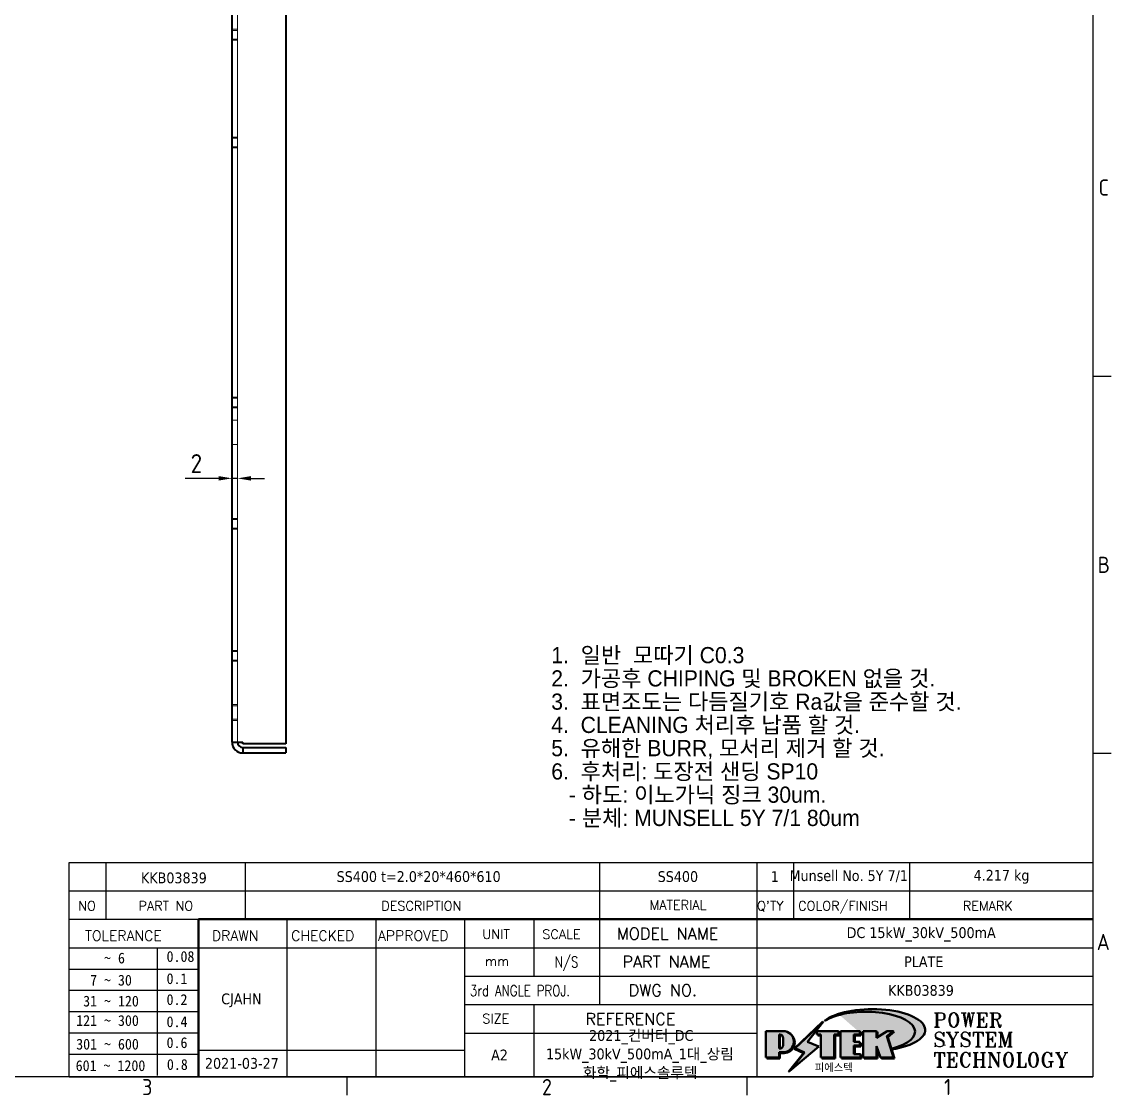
# Model space of a CAD drawing. Header units: millimetres. Extents: x 0 to 1188, y 0 to 840.
# Drawn here: x 770.4 to 1174.8, y 13.1 to 411.4 of the extents above; entities that cross this region are included whole.
import ezdxf
from ezdxf.enums import TextEntityAlignment as Align

# ---------------------------------------------------------------- set-up
doc = ezdxf.new("R2010")
doc.units = ezdxf.units.MM
doc.header["$LTSCALE"] = 2
doc.linetypes.add('DASHED', pattern=[0.2067, 0.1654, -0.0413])
doc.layers.get('0').update_dxf_attribs({"color": 3, "lineweight": 25, "true_color": 0x00ff00})
for name, color, linetype, lineweight, true_color in [('가려진 것(ISO)', 2, 'DASHED', 18, 0xffff00), ('가시적인 것(ISO)', 3, 'Continuous', 40, 0x00ff00), ('기호(ISO)', 5, 'Continuous', 25, 0x0000ff), ('제목(ISO)', 5, 'Continuous', 50, 0x0000ff), ('치수(ISO)', 2, 'Continuous', 25, 0xffff00)]:
    doc.layers.add(name, color=color, linetype=linetype, lineweight=lineweight, true_color=true_color)
doc.layers.add('경계(ISO)', color=7, linetype='Continuous', lineweight=25)
doc.layers.add('해치(ISO)', color=7, linetype='Continuous', lineweight=18)
doc.styles.add('HAN_291', font='')
doc.styles.add('HAN_370', font='', dxfattribs={"width": 2})
doc.styles.add('ISO Proportional', font='arial.ttf')
doc.styles.add('RC_284', font='ROMANC.shx')
doc.styles.add('RC_287', font='ROMANC.shx')
doc.styles.add('RC_292', font='ROMANC.shx')
doc.styles.add('ROMANT_294', font='romant.shx')
doc.styles.add('문자 텍스트_PSTEK_POSCO', font='isocp.shx')
doc.styles.add('치수 텍스트_PSTEK_POSCO', font='isocp.shx')
doc.styles.add('텍스트 스타일198', font='tahoma.ttf')
doc.styles.add('텍스트 스타일333', font='ROMANC.shx', dxfattribs={"width": 0.800000011920929})
doc.styles.get('HAN_291').set_extended_font_data('GulimChe')
doc.styles.get('HAN_370').set_extended_font_data('GulimChe')
doc.dimstyles.new('치수_PSTEK_POSCO', dxfattribs={"dimscale": 2, "dimtxt": 3.5, "dimasz": 2.5, "dimexe": 2, "dimexo": 2.5, "dimgap": 1, "dimtad": 1, "dimrnd": 1e-08, "dimdsep": 46, "dimtxsty": '치수 텍스트_PSTEK_POSCO', "dimcen": 0.09, "dimdle": 10, "dimclrd": 7, "dimclre": 7, "dimclrt": 2, "dimadec": 1, "dimazin": 2, "dimtfac": 1, "dimtmove": 0, "dimatfit": 3, "dimfxl": 1, "dimtolj": 1, "dimlwd": -1, "dimlwe": -1, "dimarcsym": 0})

# ---------------------------------------------------------------- blocks, each defined once
blk = doc.blocks.new('경계 Default Border')
at = {"layer": '경계(ISO)'}
for p, q in [((584.0000152587891, 140), (587.400016784668, 140)), ((584.0000152587891, 70), (587.400016784668, 70)), ((445.4999923706055, 10), (445.4999923706055, 6.599999666213989)), ((519.7499847412109, 10), (519.7499847412109, 6.599999666213989))]:
    blk.add_line(p, q, dxfattribs=at)
at = {"layer": '경계(ISO)', "flags": 128}
blk.add_lwpolyline([(10, 10), (10, 410), (584.0000152587891, 410), (584.0000152587891, 10), (10, 10)], dxfattribs=at)
at = {"layer": '경계(ISO)', "color": 2, "true_color": 0xffff00, "char_height": 3.00000011920929, "attachment_point": 7, "style": '문자 텍스트_PSTEK_POSCO'}
for s, insert in [('C', (585.0445395201642, 173.4713944559917)), ('B', (584.8782702028949, 103.4713944559917)), ('A', (584.7144008173592, 33.49284856929444)), ('3', (407.5435395229536, 6.57139439638704)), ('2', (481.752739416884, 6.57139439638704)), ('1', (556.3610661041481, 6.59999988079071))]:
    blk.add_mtext(s, dxfattribs=dict(at, insert=insert))
blk = doc.blocks.new('제목 블록 PSTEK')
at = {"true_color": 0xff0000}
h = blk.add_hatch(color=1, dxfattribs=at)
edge = h.paths.add_edge_path(flags=0)
edge.add_line((314.2242174273352, 19.60711530335299), (314.2242174273352, 17.00126995915134))
edge.add_line((314.2242174273352, 17.00126995915134), (314.3485873187598, 17.00126995915134))
edge.add_arc((314.3485873187598, 17.6527312952023), 0.6514613360509371, 270, 360)
edge.add_line((315.0000486548106, 17.6527312952023), (315.0000486548106, 18.95565396730211))
edge.add_arc((314.3485873187598, 18.95565396730212), 0.6514613360508712, 0, 90)
edge.add_line((314.3485873187598, 19.60711530335299), (314.2242174273352, 19.60711530335299))
edge = h.paths.add_edge_path()
edge.add_arc((314.9847713324306, 18.28938669179658), 1.969189947606664, 269.9999999999959, 450)
edge.add_line((314.9847713324306, 20.25857663940318), (311.7664314776902, 20.25857663940324))
edge.add_line((311.7664314776902, 20.25857663940324), (311.7664314776902, 15.3430047401139))
edge.add_line((311.7664314776902, 15.3430047401139), (314.2242174273352, 15.3430047401139))
edge.add_line((314.2242174273352, 15.3430047401139), (314.2242174273352, 16.32019674418991))
edge.add_line((314.2242174273352, 16.32019674418991), (314.9847713324307, 16.32019674418991))
at = {"true_color": 0x848484}
for points in [[(317.2195697678507, 17.0593801673321), (322.0326348870767, 21.62682475217465), (322.2781991042243, 21.94392121864296), (317.0471853425802, 16.97985676345368), (318.7512090904202, 16.1899260703855), (316.0018030350395, 12.71868385740789), (316.3356552234328, 13.00206718743325), (318.9235935156908, 16.2694494742633)], [(321.9846681452406, 19.60711530335299), (321.4042753185749, 19.60711530335299), (321.4042753185749, 19.45905590879572), (321.9846681452406, 19.45905590879572)], [(324.6615819988275, 19.45905590879572), (325.4196460989604, 19.45905590879572), (325.4196460989604, 20.11051724484596), (325.2419748254881, 20.11051724484596), (325.2419748254881, 19.60711530335299), (324.4839107253602, 19.60711530335299), (324.4839107253602, 15.3430047401139), (322.1623394187076, 15.3430047401139), (322.1623394187076, 15.19494534555726), (324.6615819988275, 15.19494534555726)], [(328.2914414389548, 19.45905590879572), (329.4054050004294, 19.45905590879572), (329.4054050004294, 20.11051724484596), (329.2277337269622, 20.11051724484596), (329.2277337269622, 19.60711530335299), (328.1137701654877, 19.60711530335299), (328.1137701654877, 18.25543873810179), (328.2914414389548, 18.25543873810179)], [(332.5088862584528, 20.1105172448466), (332.3312149849806, 20.1105172448466), (332.3312149849806, 18.99741471888368), (332.5088862584528, 19.11081371413894)], [(335.6156307331414, 20.11051724484596), (335.2535118015555, 20.11051724484596), (334.2514536401189, 19.30614745124769), (335.4855464857051, 15.3430047401139), (333.1954852176545, 15.3430047401139), (333.2478643833523, 15.19494534555726), (335.6632177591723, 15.19494534555726), (334.4291249135862, 19.15808805669106)], [(328.2914414389548, 17.41554667867274), (329.4054050004294, 17.41554667867274), (329.4054050004294, 18.10737934354514), (329.2277337269622, 18.10737934354514), (329.2277337269622, 17.56360607323003), (328.1137701654877, 17.56360607323003), (328.1137701654877, 15.9944660761648), (328.2914414389548, 15.9944660761648)], [(332.5088862584528, 16.92964231796647), (332.3312149849806, 17.43186301645164), (332.3312149849806, 15.3430047401139), (330.0369607660135, 15.3430047401139), (330.0369607660135, 15.19494534555726), (332.5088862584528, 15.19494534555726)], [(329.5356972676428, 15.8464066816075), (329.3580259941756, 15.8464066816075), (329.3580259941756, 15.3430047401139), (325.8342124037171, 15.3430047401139), (325.8342124037171, 15.19494534555726), (329.5356972676428, 15.19494534555726)]]:
    blk.add_hatch(color=252, dxfattribs=at).paths.add_polyline_path(points)
at = {"true_color": 0x0000ff}
blk.add_hatch(color=5, dxfattribs=at).paths.add_polyline_path([(321.6183518841322, 17.4193704504104), (319.5281351041078, 18.24969419629727), (322.4505835294948, 22.02344462252142), (317.2195697678507, 17.0593801673321), (318.9235935156908, 16.2694494742633), (316.1741874603099, 12.79820726128571)])
at = {"true_color": 0xff0000}
for points in [[(324.4839107253602, 19.60711530335299), (325.2419748254881, 19.60711530335299), (325.2419748254881, 20.25857663940324), (321.2266040451076, 20.25857663940324), (321.2266040451076, 19.60711530335299), (321.9846681452406, 19.60711530335299), (321.9846681452406, 15.3430047401139), (324.4839107253602, 15.3430047401139)], [(329.2277337269622, 20.25857663940324), (325.65654113025, 20.25857663940324), (325.65654113025, 15.3430047401139), (329.3580259941756, 15.3430047401139), (329.3580259941756, 15.9944660761648), (328.1137701654877, 15.9944660761648), (328.1137701654877, 17.56360607323003), (329.2277337269622, 17.56360607323003), (329.2277337269622, 18.25543873810179), (328.1137701654877, 18.25543873810179), (328.1137701654877, 19.60711530335299), (329.2277337269622, 19.60711530335299)], [(332.3312149849806, 20.25857663940324), (329.8592894925411, 20.25857663940324), (329.8592894925411, 15.3430047401139), (332.3312149849806, 15.3430047401139), (332.3312149849806, 17.4318630164523), (333.0701931098801, 15.3430047401139), (335.4855464857051, 15.3430047401139), (334.2514536401189, 19.30614745124769), (335.4379594596742, 20.25857663940324), (334.3071782107978, 20.25857663940324), (332.3312149849806, 18.99741471888304)]]:
    blk.add_hatch(color=1, dxfattribs=at).paths.add_polyline_path(points)
at = {"true_color": 0x848484}
h = blk.add_hatch(color=252, dxfattribs=at)
edge = h.paths.add_edge_path()
edge.add_arc((314.9847713324309, 18.28938669179657), 1.969189947606666, 270, 406.8278729790604)
edge.add_arc((315.1624426058984, 18.1413272972396), 1.969189947606962, -90, 53.560984836317004, ccw=False)
edge.add_line((315.1624426058984, 16.17213734963263), (314.4018887008024, 16.17213734963263))
edge.add_line((314.4018887008024, 16.17213734963263), (314.4018887008024, 15.19494534555726))
edge.add_line((314.4018887008024, 15.19494534555726), (311.9441027511573, 15.19494534555726))
edge.add_line((311.9441027511573, 15.19494534555726), (311.9441027511573, 15.3430047401139))
edge.add_line((311.9441027511573, 15.3430047401139), (314.2242174273352, 15.3430047401139))
edge.add_line((314.2242174273352, 15.3430047401139), (314.2242174273352, 16.32019674418991))
edge.add_line((314.2242174273352, 16.32019674418991), (314.9847713324309, 16.32019674418991))
h = blk.add_hatch(color=252, dxfattribs=at)
edge = h.paths.add_edge_path()
edge.add_line((314.4018887008024, 19.45905590879572), (314.5262585922315, 19.45905590879572))
edge.add_arc((314.5262585922314, 18.80759457274939), 0.6514613360463194, 60.4189348879147, 90.00000000000318, ccw=False)
edge.add_arc((314.3485873187602, 18.95565396730057), 0.6514613360524251, 39.96992292766206, 90.00000000009999)
edge.add_line((314.3485873187591, 19.60711530335307), (314.2242174273352, 19.60711530335298))
edge.add_line((314.2242174273352, 19.60711530335299), (314.2242174273352, 17.00126995915134))
edge.add_line((314.2242174273352, 17.00126995915134), (314.3485873187591, 17.00126995915134))
edge.add_arc((314.3485873187568, 17.652731295233), 0.6514613360816299, 270.0000000002, 274.6930825552478)
edge.add_line((314.4018887008024, 17.0034541317032), (314.4018887008024, 19.45905590879572))
at = {"layer": '해치(ISO)', "true_color": 0x27d1fc}
h = blk.add_hatch(color=140, dxfattribs=at)
edge = h.paths.add_edge_path()
edge.add_ellipse((330.3660919371412, 20.15576403068321), major_axis=(9.100907360794343, 0), ratio=0.4069904968023172, start_angle=301.3098473703837, end_angle=507.7436900681698)
edge.add_ellipse((331.5340919371412, 20.4634168429492), major_axis=(-9.82350664112931, 0), ratio=0.3942600559756514, start_angle=111.51207141178469, end_angle=334.47025347086895, ccw=False)
edge.add_line((335.1363447531188, 16.8601935978785), (335.0955236905705, 16.99119398620872))
at = {"color": 180, "true_color": 0x3f00ff}
for p, q in [((182.475792979055, 11.79100474011392), (182.4757929790549, 51.56524660363496)), ((182.4757929790549, 51.56524660363496), (372.4757929537551, 51.56524660363496)), ((189.2651435055721, 51.56524660363496), (189.2651435055722, 41.00524660363494)), ((215.2152739891528, 41.00524660363494), (215.2152739891528, 51.56524660363496)), ((280.8758854511282, 51.56524660363496), (280.8758854511282, 41.00524660363494)), ((310.0881549537552, 51.56524660363496), (310.0881549537553, 41.00524660363494)), ((316.9044520275131, 51.56524660363496), (316.9044520275127, 41.00524660363494)), ((338.4566026226726, 51.56524660363496), (338.4566026226727, 41.00524660363494)), ((372.4757929537551, 51.56524660363496), (372.4757929537551, 11.79100474011389)), ((182.475792979055, 46.2852466036349), (372.4757929537551, 46.28524660363492)), ((182.475792979055, 41.00524660363493), (206.451475290024, 41.00524660363493)), ((222.9401812389276, 11.79100474011392), (222.9401812389276, 41.00524660363494)), ((239.4288871878316, 11.79100474011392), (239.4288871878316, 41.00524660363494)), ((255.9175931367356, 11.79100474011392), (255.9175931367356, 41.00524660363494)), ((268.6918866058747, 41.00524660363494), (268.6918866058747, 30.44524660363498)), ((280.8758854511282, 41.00524660363494), (280.8758854511282, 25.16524660363502)), ((310.088154953755, 41.00524660363494), (310.088154953755, 11.79100474011392)), ((182.475792979055, 35.72524660363497), (206.451475290024, 35.72524660363497)), ((198.8621818849491, 12.02524660363491), (198.8621818849491, 35.72524660363497)), ((206.451475290024, 35.72524660363497), (372.4757929537551, 35.72524660363497)), ((182.475792979055, 31.77524660363492), (206.451475290024, 31.77524660363492)), ((255.917593136736, 30.44524660363498), (372.4757929537552, 30.44524660363501)), ((182.475792979055, 27.82524660363487), (206.451475290024, 27.82524660363487)), ((255.9175931367359, 25.16524660363502), (372.4757929537552, 25.165246603635)), ((268.6918866058744, 25.16524660363502), (268.6918866058744, 11.79100474011392)), ((182.475792979055, 23.87524660363505), (206.451475290024, 23.87524660363505)), ((182.475792979055, 19.92524660363478), (206.451475290024, 19.92524660363478)), ((255.9175931367359, 19.88524660363481), (310.0881549537553, 19.88524660363481)), ((206.451475290024, 16.74100474011396), (255.9175931367359, 16.74100474011396)), ((182.475792979055, 15.97524660363496), (206.451475290024, 15.97524660363496)), ((182.475792979055, 11.79100474011392), (372.4757929537551, 11.79100474011389))]:
    blk.add_line(p, q, dxfattribs=at)
at = {"color": 7, "lineweight": 50}
for p, q in [((206.4514752900237, 11.79100474011392), (206.4514752900237, 41.00524660363494)), ((206.451475290024, 41.00524660363494), (372.4757929537551, 41.00524660363496))]:
    blk.add_line(p, q, dxfattribs=at)
at = {"color": 7}
for p, q in [((311.7664314776902, 20.25900474011391), (311.7664314776902, 15.34300474011391)), ((314.9847713324309, 20.25857663940324), (311.7664314776902, 20.25857663940324)), ((314.9847713324309, 20.25857663940324), (311.7664314776902, 20.25857663940324)), ((311.7664314776902, 20.25857663940324), (311.7664314776902, 15.3430047401139)), ((322.2781991042243, 21.94392121864296), (317.0471853425802, 16.97985676345368)), ((322.4505835294948, 22.02344462252142), (317.2195697678507, 17.0593801673321)), ((317.2195697678507, 17.0593801673321), (322.0326348870767, 21.62682475217465)), ((319.5281351041078, 18.24969419629727), (322.4505835294948, 22.02344462252142)), ((325.2419748254881, 20.25857663940324), (321.2266040451076, 20.25857663940324)), ((321.2266040451076, 20.25857663940324), (321.2266040451076, 19.60711530335299)), ((325.2419748254881, 20.25857663940324), (321.2266040451076, 20.25857663940324)), ((321.2266040451076, 20.25857663940324), (321.2266040451076, 19.60711530335299)), ((322.0326348870767, 21.62682475217465), (322.2781991042243, 21.94392121864296)), ((325.2419748254881, 19.60711530335299), (325.2419748254881, 20.25857663940324)), ((325.2419748254881, 19.60711530335299), (325.2419748254881, 20.25857663940324)), ((329.2277337269622, 20.25857663940324), (325.65654113025, 20.25857663940324)), ((325.65654113025, 20.25857663940324), (325.65654113025, 15.3430047401139)), ((325.65654113025, 20.25857663940324), (325.65654113025, 15.3430047401139)), ((329.2277337269622, 20.25857663940324), (325.65654113025, 20.25857663940324)), ((329.2277337269622, 19.60711530335299), (329.2277337269622, 20.25857663940324)), ((329.2277337269622, 19.60711530335299), (329.2277337269622, 20.25857663940324)), ((332.3312149849806, 20.25857663940324), (329.8592894925411, 20.25857663940324)), ((329.8592894925411, 20.25857663940324), (329.8592894925411, 15.3430047401139)), ((329.8592894925411, 20.25857663940324), (329.8592894925411, 15.3430047401139)), ((332.3312149849806, 20.25857663940324), (329.8592894925411, 20.25857663940324)), ((334.3071782107978, 20.25857663940324), (332.3312149849806, 18.99741471888304)), ((332.3312149849806, 18.99741471888304), (332.3312149849806, 20.25857663940324)), ((334.3071782107978, 20.25857663940324), (332.3312149849806, 18.99741471888304)), ((332.3312149849806, 18.99741471888304), (332.3312149849806, 20.25857663940324)), ((334.2514536401189, 19.30614745124769), (335.4379594596742, 20.25857663940324)), ((334.2514536401189, 19.30614745124769), (335.4379594596742, 20.25857663940324)), ((335.4379594596742, 20.25857663940324), (334.3071782107978, 20.25857663940324)), ((335.4379594596742, 20.25857663940324), (334.3071782107978, 20.25857663940324)), ((314.2242174273352, 17.00126995915134), (314.2242174273352, 19.60711530335299)), ((314.2242174273352, 19.60711530335299), (314.3485873187591, 19.60711530335299)), ((314.3485873187591, 19.60711530335299), (314.2242174273352, 19.60711530335299)), ((314.2242174273352, 19.60711530335299), (314.2242174273352, 17.00126995915134)), ((314.2242174273352, 17.00126995915134), (314.2242174273352, 19.60711530335299)), ((314.2242174273352, 19.60711530335299), (314.3485873187591, 19.60711530335299)), ((314.4018887008024, 19.45905590879572), (314.5262585922314, 19.45905590879572)), ((314.4018887008024, 17.0034541317032), (314.4018887008024, 19.45905590879572)), ((315.0000486548106, 18.95565396730275), (315.0000486548106, 17.65273129520161)), ((315.0000486548106, 18.95565396730275), (315.0000486548106, 17.65273129520161)), ((321.6183518841322, 17.4193704504104), (319.5281351041078, 18.24969419629727)), ((321.2266040451076, 19.60711530335299), (321.9846681452406, 19.60711530335299)), ((321.2266040451076, 19.60711530335299), (321.9846681452406, 19.60711530335299)), ((321.4042753185749, 19.60711530335299), (321.4042753185749, 19.45905590879572)), ((321.9846681452406, 19.60711530335299), (321.4042753185749, 19.60711530335299)), ((321.4042753185749, 19.45905590879572), (321.9846681452406, 19.45905590879572)), ((321.9846681452406, 19.60711530335299), (321.9846681452406, 15.3430047401139)), ((321.9846681452406, 19.45905590879572), (321.9846681452406, 19.60711530335299)), ((321.9846681452406, 19.60711530335299), (321.9846681452406, 15.3430047401139)), ((324.4839107253602, 19.60711530335299), (325.2419748254881, 19.60711530335299)), ((324.4839107253602, 15.3430047401139), (324.4839107253602, 19.60711530335299)), ((325.2419748254881, 19.60711530335299), (324.4839107253602, 19.60711530335299)), ((324.4839107253602, 19.60711530335299), (324.4839107253602, 15.3430047401139)), ((324.4839107253602, 19.60711530335299), (325.2419748254881, 19.60711530335299)), ((324.4839107253602, 15.3430047401139), (324.4839107253602, 19.60711530335299)), ((324.6615819988275, 19.45905590879572), (325.4196460989604, 19.45905590879572)), ((324.6615819988275, 15.19494534555726), (324.6615819988275, 19.45905590879572)), ((325.4196460989604, 20.11051724484596), (325.2419748254881, 20.11051724484596)), ((325.2419748254881, 20.11051724484596), (325.2419748254881, 19.60711530335299)), ((325.4196460989604, 19.45905590879572), (325.4196460989604, 20.11051724484596)), ((328.1137701654877, 18.25543873810179), (328.1137701654877, 19.60711530335299)), ((328.1137701654877, 19.60711530335299), (329.2277337269622, 19.60711530335299)), ((329.2277337269622, 19.60711530335299), (328.1137701654877, 19.60711530335299)), ((328.1137701654877, 19.60711530335299), (328.1137701654877, 18.25543873810179)), ((328.1137701654877, 18.25543873810179), (328.1137701654877, 19.60711530335299)), ((328.1137701654877, 19.60711530335299), (329.2277337269622, 19.60711530335299)), ((329.2277337269622, 18.25543873810179), (328.1137701654877, 18.25543873810179)), ((328.1137701654877, 18.25543873810179), (328.2914414389548, 18.25543873810179)), ((329.2277337269622, 18.25543873810179), (328.1137701654877, 18.25543873810179)), ((328.2914414389548, 18.25543873810179), (328.2914414389548, 19.45905590879572)), ((328.2914414389548, 19.45905590879572), (329.4054050004294, 19.45905590879572)), ((329.4054050004294, 20.11051724484596), (329.2277337269622, 20.11051724484596)), ((329.2277337269622, 20.11051724484596), (329.2277337269622, 19.60711530335299)), ((329.2277337269622, 17.56360607323003), (329.2277337269622, 18.25543873810179)), ((329.2277337269622, 17.56360607323003), (329.2277337269622, 18.25543873810179)), ((329.4054050004294, 19.45905590879572), (329.4054050004294, 20.11051724484596)), ((332.5088862584528, 20.1105172448466), (332.3312149849806, 20.1105172448466)), ((332.3312149849806, 20.1105172448466), (332.3312149849806, 18.99741471888368)), ((332.3312149849806, 18.99741471888368), (332.5088862584528, 19.11081371413894)), ((332.5088862584528, 19.11081371413894), (332.5088862584528, 20.1105172448466)), ((335.2535118015555, 20.11051724484596), (334.2514536401189, 19.30614745124769)), ((335.4855464857051, 15.3430047401139), (334.2514536401189, 19.30614745124769)), ((334.2514536401189, 19.30614745124769), (335.4855464857051, 15.3430047401139)), ((335.4855464857051, 15.3430047401139), (334.2514536401189, 19.30614745124769)), ((334.4291249135862, 19.15808805669104), (335.6156307331414, 20.11051724484596)), ((335.6632177591723, 15.19494534555726), (334.4291249135862, 19.15808805669104)), ((335.6156307331414, 20.11051724484596), (335.2535118015555, 20.11051724484596)), ((314.3485873187591, 17.00126995915134), (314.2242174273352, 17.00126995915134)), ((314.2242174273352, 17.00126995915134), (314.3485873187591, 17.00126995915134)), ((314.3485873187591, 17.00126995915134), (314.2242174273352, 17.00126995915134)), ((314.2242174273352, 16.32019674418991), (314.9847713324309, 16.32019674418991)), ((314.2242174273352, 15.3430047401139), (314.2242174273352, 16.32019674418991)), ((314.9847713324309, 16.32019674418991), (314.2242174273352, 16.32019674418991)), ((314.2242174273352, 16.32019674418991), (314.2242174273352, 15.3430047401139)), ((314.2242174273352, 16.32019674418991), (314.9847713324309, 16.32019674418991)), ((314.2242174273352, 15.3430047401139), (314.2242174273352, 16.32019674418991)), ((318.7512090904202, 16.1899260703855), (316.0018030350395, 12.71868385740789)), ((316.1741874603099, 12.79820726128571), (321.6183518841322, 17.4193704504104)), ((318.9235935156908, 16.2694494742633), (316.1741874603099, 12.79820726128571)), ((316.3356552234328, 13.00206718743325), (318.9235935156908, 16.2694494742633)), ((317.0471853425802, 16.97985676345368), (318.7512090904202, 16.1899260703855)), ((318.9235935156908, 16.2694494742633), (317.2195697678507, 17.0593801673321)), ((317.2195697678507, 17.0593801673321), (318.9235935156908, 16.2694494742633)), ((328.1137701654877, 17.56360607323003), (329.2277337269622, 17.56360607323003)), ((328.1137701654877, 15.9944660761648), (328.1137701654877, 17.56360607323003)), ((329.2277337269622, 17.56360607323003), (328.1137701654877, 17.56360607323003)), ((328.1137701654877, 17.56360607323003), (328.1137701654877, 15.9944660761648)), ((328.1137701654877, 17.56360607323003), (329.2277337269622, 17.56360607323003)), ((328.1137701654877, 15.9944660761648), (328.1137701654877, 17.56360607323003)), ((328.2914414389548, 15.9944660761648), (328.2914414389548, 17.41554667867274)), ((328.2914414389548, 17.41554667867274), (329.4054050004294, 17.41554667867274)), ((329.4054050004294, 18.10737934354514), (329.2277337269622, 18.10737934354514)), ((329.2277337269622, 18.10737934354514), (329.2277337269622, 17.56360607323003)), ((329.4054050004294, 17.41554667867274), (329.4054050004294, 18.10737934354514)), ((332.3312149849806, 17.4318630164523), (333.0701931098801, 15.3430047401139)), ((332.3312149849806, 15.3430047401139), (332.3312149849806, 17.4318630164523)), ((332.5088862584528, 16.92964231796647), (332.3312149849806, 17.43186301645164)), ((332.3312149849806, 17.43186301645164), (332.3312149849806, 15.3430047401139)), ((332.3312149849806, 17.4318630164523), (333.0701931098801, 15.3430047401139)), ((332.3312149849806, 15.3430047401139), (332.3312149849806, 17.4318630164523)), ((332.5088862584528, 15.19494534555726), (332.5088862584528, 16.92964231796647)), ((345.0447381189468, 17.50375595811051), (344.9867755289346, 17.689895936919)), ((311.7664314776902, 15.3430047401139), (314.2242174273352, 15.3430047401139)), ((311.7664314776902, 15.3430047401139), (314.2242174273352, 15.3430047401139)), ((314.2242174273352, 15.3430047401139), (311.9441027511573, 15.3430047401139)), ((311.9441027511573, 15.3430047401139), (311.9441027511573, 15.19494534555726)), ((311.9441027511573, 15.19494534555726), (314.4018887008024, 15.19494534555726)), ((314.4018887008024, 16.17213734963263), (315.162442605898, 16.17213734963263)), ((314.4018887008024, 15.19494534555726), (314.4018887008024, 16.17213734963263)), ((321.9846681452406, 15.3430047401139), (324.4839107253602, 15.3430047401139)), ((321.9846681452406, 15.3430047401139), (324.4839107253602, 15.3430047401139)), ((324.4839107253602, 15.3430047401139), (322.1623394187076, 15.3430047401139)), ((322.1623394187076, 15.3430047401139), (322.1623394187076, 15.19494534555726)), ((322.1623394187076, 15.19494534555726), (324.6615819988275, 15.19494534555726)), ((325.65654113025, 15.3430047401139), (329.3580259941756, 15.3430047401139)), ((325.65654113025, 15.3430047401139), (329.3580259941756, 15.3430047401139)), ((329.3580259941756, 15.3430047401139), (325.8342124037171, 15.3430047401139)), ((325.8342124037171, 15.3430047401139), (325.8342124037171, 15.19494534555726)), ((325.8342124037171, 15.19494534555726), (329.5356972676428, 15.19494534555726)), ((329.3580259941756, 15.9944660761648), (328.1137701654877, 15.9944660761648)), ((328.1137701654877, 15.9944660761648), (328.2914414389548, 15.9944660761648)), ((329.3580259941756, 15.9944660761648), (328.1137701654877, 15.9944660761648)), ((329.3580259941756, 15.3430047401139), (329.3580259941756, 15.9944660761648)), ((329.3580259941756, 15.3430047401139), (329.3580259941756, 15.9944660761648)), ((329.5356972676428, 15.8464066816075), (329.3580259941756, 15.8464066816075)), ((329.3580259941756, 15.8464066816075), (329.3580259941756, 15.3430047401139)), ((329.5356972676428, 15.19494534555726), (329.5356972676428, 15.8464066816075)), ((329.8592894925411, 15.3430047401139), (332.3312149849806, 15.3430047401139)), ((329.8592894925411, 15.3430047401139), (332.3312149849806, 15.3430047401139)), ((332.3312149849806, 15.3430047401139), (330.0369607660135, 15.3430047401139)), ((330.0369607660135, 15.3430047401139), (330.0369607660135, 15.19494534555726)), ((330.0369607660135, 15.19494534555726), (332.5088862584528, 15.19494534555726)), ((333.0701931098801, 15.3430047401139), (335.4855464857051, 15.3430047401139)), ((333.0701931098801, 15.3430047401139), (335.4855464857051, 15.3430047401139)), ((335.4855464857051, 15.3430047401139), (333.1954852176545, 15.3430047401139)), ((333.1954852176545, 15.3430047401139), (333.2478643833523, 15.19494534555726)), ((333.2478643833523, 15.19494534555726), (335.6632177591723, 15.19494534555726)), ((316.0018030350395, 12.71868385740789), (316.3356552234328, 13.00206718743325))]:
    blk.add_line(p, q, dxfattribs=at)
at = {"color": 1, "true_color": 0xff0000}
for p, q in [((314.9847713324309, 20.25857663940324), (311.7664314776902, 20.25857663940324)), ((311.7664314776902, 20.25857663940324), (311.7664314776902, 15.3430047401139)), ((325.2419748254881, 20.25857663940324), (321.2266040451076, 20.25857663940324)), ((321.2266040451076, 20.25857663940324), (321.2266040451076, 19.60711530335299)), ((325.2419748254881, 19.60711530335299), (325.2419748254881, 20.25857663940324)), ((329.2277337269622, 20.25857663940324), (325.65654113025, 20.25857663940324)), ((325.65654113025, 20.25857663940324), (325.65654113025, 15.3430047401139)), ((329.2277337269622, 19.60711530335299), (329.2277337269622, 20.25857663940324)), ((332.3312149849806, 20.25857663940324), (329.8592894925411, 20.25857663940324)), ((329.8592894925411, 20.25857663940324), (329.8592894925411, 15.3430047401139)), ((334.3071782107978, 20.25857663940324), (332.3312149849806, 18.99741471888304)), ((332.3312149849806, 18.99741471888304), (332.3312149849806, 20.25857663940324)), ((334.2514536401189, 19.30614745124769), (335.4379594596742, 20.25857663940324)), ((335.4379594596742, 20.25857663940324), (334.3071782107978, 20.25857663940324)), ((314.2242174273352, 17.00126995915134), (314.2242174273352, 19.60711530335299)), ((314.2242174273352, 19.60711530335299), (314.3485873187591, 19.60711530335299)), ((315.0000486548106, 18.95565396730275), (315.0000486548106, 17.65273129520161)), ((321.2266040451076, 19.60711530335299), (321.9846681452406, 19.60711530335299)), ((321.9846681452406, 19.60711530335299), (321.9846681452406, 15.3430047401139)), ((324.4839107253602, 19.60711530335299), (325.2419748254881, 19.60711530335299)), ((324.4839107253602, 15.3430047401139), (324.4839107253602, 19.60711530335299)), ((328.1137701654877, 18.25543873810179), (328.1137701654877, 19.60711530335299)), ((328.1137701654877, 19.60711530335299), (329.2277337269622, 19.60711530335299)), ((329.2277337269622, 18.25543873810179), (328.1137701654877, 18.25543873810179)), ((329.2277337269622, 17.56360607323003), (329.2277337269622, 18.25543873810179)), ((335.4855464857051, 15.3430047401139), (334.2514536401189, 19.30614745124769)), ((314.3485873187591, 17.00126995915134), (314.2242174273352, 17.00126995915134)), ((314.2242174273352, 16.32019674418991), (314.9847713324309, 16.32019674418991)), ((314.2242174273352, 15.3430047401139), (314.2242174273352, 16.32019674418991)), ((328.1137701654877, 17.56360607323003), (329.2277337269622, 17.56360607323003)), ((328.1137701654877, 15.9944660761648), (328.1137701654877, 17.56360607323003)), ((332.3312149849806, 17.4318630164523), (333.0701931098801, 15.3430047401139)), ((332.3312149849806, 15.3430047401139), (332.3312149849806, 17.4318630164523)), ((311.7664314776902, 15.3430047401139), (314.2242174273352, 15.3430047401139)), ((321.9846681452406, 15.3430047401139), (324.4839107253602, 15.3430047401139)), ((325.65654113025, 15.3430047401139), (329.3580259941756, 15.3430047401139)), ((329.3580259941756, 15.9944660761648), (328.1137701654877, 15.9944660761648)), ((329.3580259941756, 15.3430047401139), (329.3580259941756, 15.9944660761648)), ((329.8592894925411, 15.3430047401139), (332.3312149849806, 15.3430047401139)), ((333.0701931098801, 15.3430047401139), (335.4855464857051, 15.3430047401139))]:
    blk.add_line(p, q, dxfattribs=at)
at = {"color": 5, "true_color": 0x0000ff}
for p, q in [((322.4505835294948, 22.02344462252142), (317.2195697678507, 17.0593801673321)), ((319.5281351041078, 18.24969419629727), (322.4505835294948, 22.02344462252142)), ((321.6183518841322, 17.4193704504104), (319.5281351041078, 18.24969419629727)), ((316.1741874603099, 12.79820726128571), (321.6183518841322, 17.4193704504104)), ((318.9235935156908, 16.2694494742633), (316.1741874603099, 12.79820726128571)), ((317.2195697678507, 17.0593801673321), (318.9235935156908, 16.2694494742633))]:
    blk.add_line(p, q, dxfattribs=at)
at = {"color": 7}
for centre, radius, start, end in [((314.9847713324309, 18.28938669179658), 1.969189947606665, 270, 90), ((314.9847713324309, 18.28938669179658), 1.969189947606665, 270, 90), ((314.3485873187598, 18.95565396730211), 0.6514613360508712, 0, 90), ((314.3485873187602, 18.95565396730057), 0.6514613360524251, 39.96992292766117, 90), ((314.3485873187598, 18.95565396730212), 0.6514613360508712, 0, 90), ((314.5262585922314, 18.80759457274939), 0.6514613360463193, 60.41893488791137, 90), ((314.9847713324307, 18.2893866917965), 1.969189947606594, 270, 46.82787297909833), ((315.1624426058984, 18.1413272972396), 1.969189947606961, 270, 53.56098483636067), ((314.3485873187597, 17.65273129520228), 0.6514613360509381, 270, 0), ((314.3485873187598, 17.6527312952023), 0.6514613360509381, 270, 0), ((314.3485873187568, 17.652731295233), 0.6514613360816299, 270, 274.6930825552478)]:
    blk.add_arc(centre, radius, start, end, dxfattribs=at)
at = {"color": 1, "true_color": 0xff0000}
for centre, radius, start, end in [((314.9847713324309, 18.28938669179657), 1.969189947606665, 270, 90), ((314.3485873187598, 18.95565396730211), 0.6514613360508712, 0, 90), ((314.3485873187598, 17.6527312952023), 0.6514613360509381, 270, 0)]:
    blk.add_arc(centre, radius, start, end, dxfattribs=at)
at = {"layer": '제목(ISO)', "lineweight": 18}
blk.add_line((182.475792979055, 35.72500474011393), (182.475792979055, 11.79100474011392), dxfattribs=at)
at = {"layer": '제목(ISO)'}
for p, q in [((314.9847713324306, 20.25857663940324), (311.7664314776902, 20.25857663940324)), ((311.7664314776902, 20.25857663940324), (311.7664314776902, 15.3430047401139)), ((322.2781991042243, 21.94392121864296), (317.0471853425802, 16.97985676345368)), ((322.4505835294948, 22.02344462252142), (317.2195697678507, 17.0593801673321)), ((317.2195697678507, 17.0593801673321), (322.0326348870767, 21.62682475217465)), ((319.5281351041078, 18.24969419629727), (322.4505835294948, 22.02344462252142)), ((325.2419748254881, 20.25857663940324), (321.2266040451076, 20.25857663940324)), ((321.2266040451076, 20.25857663940324), (321.2266040451076, 19.60711530335299)), ((322.0326348870767, 21.62682475217465), (322.2781991042243, 21.94392121864296)), ((325.2419748254881, 19.60711530335299), (325.2419748254881, 20.25857663940324)), ((329.2277337269622, 20.25857663940324), (325.65654113025, 20.25857663940324)), ((325.65654113025, 20.25857663940324), (325.65654113025, 15.3430047401139)), ((329.2277337269622, 19.60711530335299), (329.2277337269622, 20.25857663940324)), ((332.3312149849806, 20.25857663940324), (329.8592894925411, 20.25857663940324)), ((329.8592894925411, 20.25857663940324), (329.8592894925411, 15.3430047401139)), ((334.3071782107978, 20.25857663940324), (332.3312149849806, 18.99741471888304)), ((332.3312149849806, 18.99741471888304), (332.3312149849806, 20.25857663940324)), ((334.2514536401189, 19.30614745124769), (335.4379594596742, 20.25857663940324)), ((335.4379594596742, 20.25857663940324), (334.3071782107978, 20.25857663940324)), ((314.2242174273352, 17.00126995915134), (314.2242174273352, 19.60711530335299)), ((314.2242174273352, 19.60711530335299), (314.3485873187598, 19.60711530335299)), ((314.3485873187591, 19.60711530335299), (314.2242174273352, 19.60711530335299)), ((314.2242174273352, 19.60711530335299), (314.2242174273352, 17.00126995915134)), ((314.4018887008024, 19.45905590879572), (314.5262585922314, 19.45905590879572)), ((314.4018887008024, 17.0034541317032), (314.4018887008024, 19.45905590879572)), ((315.0000486548106, 18.95565396730211), (315.0000486548106, 17.6527312952023)), ((321.6183518841322, 17.4193704504104), (319.5281351041078, 18.24969419629727)), ((321.2266040451076, 19.60711530335299), (321.9846681452406, 19.60711530335299)), ((321.9846681452406, 19.60711530335299), (321.4042753185749, 19.60711530335299)), ((321.4042753185749, 19.60711530335299), (321.4042753185749, 19.45905590879572)), ((321.4042753185749, 19.45905590879572), (321.9846681452406, 19.45905590879572)), ((321.9846681452406, 19.60711530335299), (321.9846681452406, 15.3430047401139)), ((321.9846681452406, 19.45905590879572), (321.9846681452406, 19.60711530335299)), ((324.4839107253602, 19.60711530335299), (325.2419748254881, 19.60711530335299)), ((324.4839107253602, 15.3430047401139), (324.4839107253602, 19.60711530335299)), ((325.2419748254881, 19.60711530335299), (324.4839107253602, 19.60711530335299)), ((324.4839107253602, 19.60711530335299), (324.4839107253602, 15.3430047401139)), ((324.6615819988275, 19.45905590879572), (325.4196460989604, 19.45905590879572)), ((324.6615819988275, 15.19494534555726), (324.6615819988275, 19.45905590879572)), ((325.4196460989604, 20.11051724484596), (325.2419748254881, 20.11051724484596)), ((325.2419748254881, 20.11051724484596), (325.2419748254881, 19.60711530335299)), ((325.4196460989604, 19.45905590879572), (325.4196460989604, 20.11051724484596)), ((328.1137701654877, 18.25543873810179), (328.1137701654877, 19.60711530335299)), ((328.1137701654877, 19.60711530335299), (329.2277337269622, 19.60711530335299)), ((329.2277337269622, 19.60711530335299), (328.1137701654877, 19.60711530335299)), ((328.1137701654877, 19.60711530335299), (328.1137701654877, 18.25543873810179)), ((329.2277337269622, 18.25543873810179), (328.1137701654877, 18.25543873810179)), ((328.1137701654877, 18.25543873810179), (328.2914414389548, 18.25543873810179)), ((328.2914414389548, 19.45905590879572), (329.4054050004294, 19.45905590879572)), ((328.2914414389548, 18.25543873810179), (328.2914414389548, 19.45905590879572)), ((329.4054050004294, 20.11051724484596), (329.2277337269622, 20.11051724484596)), ((329.2277337269622, 20.11051724484596), (329.2277337269622, 19.60711530335299)), ((329.2277337269622, 17.56360607323003), (329.2277337269622, 18.25543873810179)), ((329.4054050004294, 19.45905590879572), (329.4054050004294, 20.11051724484596)), ((332.5088862584528, 20.1105172448466), (332.3312149849806, 20.1105172448466)), ((332.3312149849806, 20.1105172448466), (332.3312149849806, 18.99741471888368)), ((332.3312149849806, 18.99741471888368), (332.5088862584528, 19.11081371413894)), ((332.5088862584528, 19.11081371413894), (332.5088862584528, 20.1105172448466)), ((335.2535118015555, 20.11051724484596), (334.2514536401189, 19.30614745124769)), ((335.4855464857051, 15.3430047401139), (334.2514536401189, 19.30614745124769)), ((334.2514536401189, 19.30614745124769), (335.4855464857051, 15.3430047401139)), ((334.4291249135862, 19.15808805669106), (335.6156307331414, 20.11051724484596)), ((335.6632177591723, 15.19494534555726), (334.4291249135862, 19.15808805669106)), ((335.6156307331414, 20.11051724484596), (335.2535118015555, 20.11051724484596)), ((314.3485873187598, 17.00126995915134), (314.2242174273352, 17.00126995915134)), ((314.2242174273352, 17.00126995915134), (314.3485873187591, 17.00126995915134)), ((314.2242174273352, 15.3430047401139), (314.2242174273352, 16.32019674418991)), ((314.2242174273352, 16.32019674418991), (314.9847713324307, 16.32019674418991)), ((314.9847713324309, 16.32019674418991), (314.2242174273352, 16.32019674418991)), ((314.2242174273352, 16.32019674418991), (314.2242174273352, 15.3430047401139)), ((318.7512090904202, 16.1899260703855), (316.0018030350395, 12.71868385740789)), ((316.1741874603099, 12.79820726128571), (321.6183518841322, 17.4193704504104)), ((318.9235935156908, 16.2694494742633), (316.1741874603099, 12.79820726128571)), ((316.3356552234328, 13.00206718743325), (318.9235935156908, 16.2694494742633)), ((317.0471853425802, 16.97985676345368), (318.7512090904202, 16.1899260703855)), ((317.2195697678507, 17.0593801673321), (318.9235935156908, 16.2694494742633)), ((318.9235935156908, 16.2694494742633), (317.2195697678507, 17.0593801673321)), ((328.1137701654877, 15.9944660761648), (328.1137701654877, 17.56360607323003)), ((328.1137701654877, 17.56360607323003), (329.2277337269622, 17.56360607323003)), ((329.2277337269622, 17.56360607323003), (328.1137701654877, 17.56360607323003)), ((328.1137701654877, 17.56360607323003), (328.1137701654877, 15.9944660761648)), ((328.2914414389548, 17.41554667867274), (329.4054050004294, 17.41554667867274)), ((328.2914414389548, 15.9944660761648), (328.2914414389548, 17.41554667867274)), ((329.4054050004294, 18.10737934354514), (329.2277337269622, 18.10737934354514)), ((329.2277337269622, 18.10737934354514), (329.2277337269622, 17.56360607323003)), ((329.4054050004294, 17.41554667867274), (329.4054050004294, 18.10737934354514)), ((332.3312149849806, 15.3430047401139), (332.3312149849806, 17.4318630164523)), ((332.3312149849806, 17.4318630164523), (333.0701931098801, 15.3430047401139)), ((332.5088862584528, 16.92964231796647), (332.3312149849806, 17.43186301645164)), ((332.3312149849806, 17.43186301645164), (332.3312149849806, 15.3430047401139)), ((332.5088862584528, 15.19494534555726), (332.5088862584528, 16.92964231796647)), ((311.7664314776902, 15.3430047401139), (314.2242174273352, 15.3430047401139)), ((314.2242174273352, 15.3430047401139), (311.9441027511573, 15.3430047401139)), ((311.9441027511573, 15.3430047401139), (311.9441027511573, 15.19494534555726)), ((311.9441027511573, 15.19494534555726), (314.4018887008024, 15.19494534555726)), ((314.4018887008024, 15.19494534555726), (314.4018887008024, 16.17213734963263)), ((314.4018887008024, 16.17213734963263), (315.1624426058984, 16.17213734963263)), ((321.9846681452406, 15.3430047401139), (324.4839107253602, 15.3430047401139)), ((324.4839107253602, 15.3430047401139), (322.1623394187076, 15.3430047401139)), ((322.1623394187076, 15.3430047401139), (322.1623394187076, 15.19494534555726)), ((322.1623394187076, 15.19494534555726), (324.6615819988275, 15.19494534555726)), ((325.65654113025, 15.3430047401139), (329.3580259941756, 15.3430047401139)), ((329.3580259941756, 15.3430047401139), (325.8342124037171, 15.3430047401139)), ((325.8342124037171, 15.3430047401139), (325.8342124037171, 15.19494534555726)), ((325.8342124037171, 15.19494534555726), (329.5356972676428, 15.19494534555726)), ((329.3580259941756, 15.9944660761648), (328.1137701654877, 15.9944660761648)), ((328.1137701654877, 15.9944660761648), (328.2914414389548, 15.9944660761648)), ((329.3580259941756, 15.3430047401139), (329.3580259941756, 15.9944660761648)), ((329.5356972676428, 15.8464066816075), (329.3580259941756, 15.8464066816075)), ((329.3580259941756, 15.8464066816075), (329.3580259941756, 15.3430047401139)), ((329.5356972676428, 15.19494534555726), (329.5356972676428, 15.8464066816075)), ((329.8592894925411, 15.3430047401139), (332.3312149849806, 15.3430047401139)), ((332.3312149849806, 15.3430047401139), (330.0369607660135, 15.3430047401139)), ((330.0369607660135, 15.3430047401139), (330.0369607660135, 15.19494534555726)), ((330.0369607660135, 15.19494534555726), (332.5088862584528, 15.19494534555726)), ((333.0701931098801, 15.3430047401139), (335.4855464857051, 15.3430047401139)), ((335.4855464857051, 15.3430047401139), (333.1954852176545, 15.3430047401139)), ((333.1954852176545, 15.3430047401139), (333.2478643833523, 15.19494534555726)), ((333.2478643833523, 15.19494534555726), (335.6632177591723, 15.19494534555726)), ((316.0018030350395, 12.71868385740789), (316.3356552234328, 13.00206718743325))]:
    blk.add_line(p, q, dxfattribs=at)
at = {"layer": '제목(ISO)', "color": 4, "true_color": 0x00ffff}
blk.add_line((335.1363447531188, 16.8601935978785), (335.0955236905705, 16.99119398620872), dxfattribs=at)
at = {"layer": '제목(ISO)'}
for centre, radius, start, end in [((314.9847713324306, 18.28938669179658), 1.969189947606664, 46.82787297909431, 90), ((314.3485873187598, 18.95565396730212), 0.6514613360508712, 0, 90), ((314.3485873187602, 18.95565396730057), 0.6514613360524251, 39.96992292766117, 90), ((314.5262585922314, 18.80759457274939), 0.6514613360463193, 60.41893488791137, 90), ((314.9847713324307, 18.2893866917965), 1.969189947606594, 270, 46.82787297909833), ((314.9847713324309, 18.28938669179657), 1.969189947606666, 270, 46.8278729790603), ((315.1624426058984, 18.1413272972396), 1.969189947606962, 270, 53.56098483631701), ((314.3485873187598, 17.6527312952023), 0.6514613360509371, 270, 0), ((314.3485873187568, 17.652731295233), 0.6514613360816299, 270, 274.6930825552478)]:
    blk.add_arc(centre, radius, start, end, dxfattribs=at)
at = {"layer": '제목(ISO)', "color": 4, "true_color": 0x00ffff}
for centre, major_axis, ratio, start_param, end_param in [((331.5340919371412, 20.4634168429492), (9.82350664112931, 0), 0.3942600559756514, 5.087845455444478, 8.97919982663645), ((330.3660919371412, 20.15576403068321), (9.100907360794343, 0), 0.4069904968023172, 5.258848905294775, 8.861799147915196)]:
    blk.add_ellipse(centre, major_axis=major_axis, ratio=ratio, start_param=start_param, end_param=end_param, dxfattribs=at)
at = {"color": 2, "true_color": 0xffff00, "style": 'RC_284'}
blk.add_text('MATERIAL', height=1.742399930953979, dxfattribs=at).set_placement((295.4820202024417, 43.64524660363492), align=Align.MIDDLE_CENTER)
at = {"color": 2, "true_color": 0xffff00}
for s, height, style, p in [('COLOR/FINISH', 1.742399930953979, 'RC_284', (317.7725341324144, 42.62317362549192)), ('NO', 1.742399930953979, 'RC_284', (184.135398793432, 42.62317362549192)), ('PART NO', 1.742399930953979, 'RC_284', (195.3359407378685, 42.62317362549192)), ('DESCRIPTION', 1.742399930953979, 'RC_284', (240.4025565652523, 42.62317362549192)), ("Q'TY", 1.742399930953979, 'RC_284', (310.1440786515383, 42.62317362549192)), ('REMARK', 1.742399930953979, 'RC_284', (348.346649953877, 42.62317362549192)), (' TOLERANCE', 1.899999976158142, 'RC_287', (184.0872874387979, 37.00893196870329)), ('DRAWN', 1.899999976158142, 'RC_287', (208.9766620976279, 37.00893196870329)), ('CHECKED', 1.899999976158142, 'RC_287', (223.6856844514997, 37.00893196870329)), ('APPROVED', 1.899999976158142, 'RC_287', (239.7795453577791, 37.00893196870329)), ('UNIT', 1.742399930953979, 'RC_284', (259.1652673287452, 37.34317362549218)), ('SCALE', 1.742399930953979, 'RC_284', (270.2934779252897, 37.34317362549218)), ('MODEL NAME', 2.178000062704086, 'RC_292', (284.096330289083, 37.25462520371384)), ('    ~ 6', 2.000000029802322, 'HAN_291', (183.7721304966814, 32.8176515608431)), ('0.08', 2.000000029802322, 'HAN_291', (200.5467345600617, 33.09873600004101)), ('mm', 1.742399930953979, 'RC_284', (259.6505418159997, 32.3543089683787)), ('PART NAME', 2.178000062704086, 'RC_292', (285.1416959765849, 32.03045329421792)), ('  7 ~ 30', 2.000000029802322, 'HAN_291', (183.7721304966814, 28.70538114822415)), ('0.1', 2.000000029802322, 'HAN_291', (200.5467345600617, 28.98646558742206)), (' DWG NO.', 2.178000062704086, 'RC_292', (284.8124284083233, 26.75045329421772)), (' 31 ~ 120', 2.000000029802322, 'HAN_291', (183.7721304966814, 24.82628181916237)), ('0.2', 2.000000029802322, 'HAN_291', (200.5467345600617, 25.10736625836028)), ('121 ~ 300', 2.000000029802322, 'HAN_291', (183.7721304966814, 21.21401206133254)), ('0.4', 2.000000029802322, 'HAN_291', (200.5467345600617, 20.99509650053045)), ('SIZE', 1.742399930953979, 'RC_284', (259.1652673287452, 21.69497768947366)), ('REFERENCE', 2.178000062704086, 'RC_292', (278.2741065029841, 21.43214925458022)), ('301 ~ 600', 2.000000029802322, 'HAN_291', (183.7721304966814, 16.83491273227077)), ('0.6', 2.000000029802322, 'HAN_291', (200.5467345600617, 17.11599717146868)), ('601 ~ 1200', 2.000000029802322, 'HAN_291', (183.6802025156883, 12.84759660881125)), ('0.8', 2.000000029802322, 'HAN_291', (200.6097246063884, 13.05732192299702))]:
    blk.add_text(s, height=height, dxfattribs=dict(at, style=style)).set_placement(p)
at = {"color": 7, "style": '텍스트 스타일333', "width": 0.7999999523162842}
blk.add_text('N/S', height=2.000000029802322, dxfattribs=at).set_placement((274.7838860285014, 33.08524660363496), align=Align.MIDDLE_CENTER)
at = {"color": 2, "true_color": 0xffff00, "style": '텍스트 스타일333', "width": 0.7999999523162842}
blk.add_text('3rd ANGLE PROJ.', height=2.000000029802322, dxfattribs=at).set_placement((256.8430306642954, 26.76148381654429))
at = {"color": 7, "style": 'ROMANT_294'}
for s, p in [('POWER', (342.82727231297, 20.97115304607566)), ('SYSTEM', (342.82727231297, 17.3284636719184)), ('TECHNOLOGY', (342.82727231297, 13.57194088644453))]:
    blk.add_text(s, height=2.700000107288361, dxfattribs=at).set_placement(p)
at = {"color": 7, "insert": (320.8519732224835, 14.21236326823155), "char_height": 1.400000005960464, "attachment_point": 1, "line_spacing_factor": 0.3319999873638153, "style": 'HAN_370'}
blk.add_mtext('\\fHY견고딕|b0|i0;\\H1.4000;피에스텍', dxfattribs=at)
at = {"layer": '제목(ISO)', "color": 7, "style": '텍스트 스타일198'}
for tag, p in [('부품_번호_001', (195.7917158270996, 47.68004260673702)), ('설명_001', (232.1101991785896, 47.92245856837096)), ('재질_001', (291.700959055687, 47.92591818687281)), ("3._Q'TY_001", (312.7051684940307, 47.92188863680521)), ('4._COLOR_001', (316.1889221240054, 48.09784565642323)), ('질량\\P3;_001', (350.3334930400663, 48.1643332325385)), ('1._MODEL_NAME_001', (326.7684841840689, 37.52172745615292)), ('제목_001', (337.4369082143915, 32.12134216388962)), ('부품_번호_001', (334.4509560803315, 26.8052465951949)), ('설계자_001', (210.6823963971569, 25.23312566343435)), ('프로젝트_001', (278.9744245225954, 18.43818283951269)), ('시트_크기_001', (260.7896290458918, 14.81730632141838)), ('프로젝트_002', (270.968857657947, 15.01430360086118)), ('작성_날짜_001', (207.6662781715662, 13.26600473167383)), ('프로젝트_003', (277.8268382229195, 11.55047762554502))]:
    blk.add_attdef(tag, p, '', height=2.000000029802322, dxfattribs=at)
for tag, p in [('점검자', (231.1845342133799, 26.23312567187446)), ('엔지니어링_승인자', (247.673240162284, 26.23312567187446)), ('점검_날짜', (231.1845342133799, 14.26600474011394)), ('엔지니어링_승인_날짜', (247.6732401622839, 14.26600474011394))]:
    blk.add_attdef(tag, text='', height=2.000000029802322, dxfattribs=at).set_placement(p, align=Align.MIDDLE_CENTER)
blk = doc.blocks.new('주석-STS 판금')
at = {"layer": '기호(ISO)', "color": 2, "true_color": 0xffff00, "insert": (-40.77821254730225, 16.7417517118156), "char_height": 3.00000011920929, "width": 104.0080766617257, "attachment_point": 1, "line_spacing_factor": 0.8627304434776306, "style": 'ISO Proportional'}
blk.add_mtext('\\f굴림|b0|i0;\\H3.0000;1.  일반  모따기 C0.3\\P2.  가공후 CHIPING 및 BROKEN 없을 것.\\P3.  표면조도는 다듬질기호 Ra값을 준수할 것.\\P4.  CLEANING 처리후 납품 할 것.\\P5.  유해한 BURR, 모서리 제거 할 것.\\P6.  후처리: 도장전 샌딩 SP10  \\P   - 하도: 이노가닉 징크 30um.\\P   - 분체: MUNSELL 5Y 7/1 80um', dxfattribs=at)
blk = doc.blocks.new('*D67')
at = {"layer": 'Defpoints', "color": 0, "transparency": 16777216}
for p in [(848.4563272696671, 242.0298932914433), (848.4563272696671, 238.8319895087786), (850.4563272696671, 238.8319895087787)]:
    blk.add_point(p, dxfattribs=at)
at = {"layer": '치수(ISO)', "color": 7, "transparency": 16777216}
for p, q in [((843.4563272696671, 242.0298932914433), (831.0581579783285, 242.0298932914433)), ((850.4563272696671, 242.0298932914433), (848.4563272696671, 242.0298932914433)), ((855.4563272696671, 242.0298932914433), (860.4563272696671, 242.0298932914433))]:
    blk.add_line(p, q, dxfattribs=at)
for points in [[(843.4563272696671, 242.8632266247766), (843.4563272696671, 241.19655995811), (848.4563272696671, 242.0298932914433)], [(855.4563272696671, 242.8632266247766), (855.4563272696671, 241.19655995811), (850.4563272696671, 242.0298932914433)]]:
    blk.add_solid(points, dxfattribs=at)
at = {"layer": '치수(ISO)', "color": 2, "transparency": 16777216, "insert": (833.0581579783286, 247.5305822678212), "char_height": 7, "attachment_point": 4, "style": '치수 텍스트_PSTEK_POSCO'}
blk.add_mtext('\\A1;2', dxfattribs=at)

msp = doc.modelspace()

# ---------------------------------------------------------------- linework, layer by layer
at = {"layer": '가려진 것(ISO)'}
for p, q in [((850.4563272696671, 746.1409392933132), (850.4563272696671, 144.1409392933132)), ((850.4563272696521, 408.6409392933132), (848.4563272696521, 408.6409392933132)), ((850.4563272696521, 408.2619392933133), (848.4563272696521, 408.2619392933133)), ((850.4563272696521, 405.0199392933133), (848.4563272696521, 405.0199392933133)), ((848.4563272696521, 404.6409392933133), (850.4563272696521, 404.6409392933133)), ((850.4563272696521, 368.6409392933132), (848.4563272696521, 368.6409392933132)), ((850.4563272696521, 368.2619392933133), (848.4563272696521, 368.2619392933133)), ((850.4563272696521, 365.0199392933132), (848.4563272696521, 365.0199392933132)), ((848.4563272696521, 364.6409392933133), (850.4563272696521, 364.6409392933133)), ((850.4563272695905, 272.1409392933132), (848.4563272695904, 272.1409392933132)), ((850.4563272695905, 271.7619392933132), (848.4563272695904, 271.7619392933132)), ((850.4563272695905, 268.5199392933133), (848.4563272695904, 268.5199392933133)), ((848.4563272695904, 268.1409392933132), (850.4563272695905, 268.1409392933132)), ((850.4563272696639, 263.6409392933134), (848.4563272696639, 263.6409392933134)), ((850.4563272696639, 254.6409392933134), (848.4563272696639, 254.6409392933134)), ((850.4563272695952, 227.1409392933133), (848.4563272695952, 227.1409392933133)), ((850.4563272695952, 226.7619392933133), (848.4563272695952, 226.7619392933133)), ((850.4563272695952, 223.5199392933133), (848.4563272695952, 223.5199392933133)), ((848.4563272695952, 223.1409392933133), (850.4563272695952, 223.1409392933133)), ((850.4563272695952, 178.1409392933132), (848.4563272695952, 178.1409392933132)), ((850.4563272695952, 177.7619392933132), (848.4563272695952, 177.7619392933132)), ((850.4563272695952, 174.5199392933133), (848.4563272695952, 174.5199392933133)), ((848.4563272695952, 174.1409392933133), (850.4563272695952, 174.1409392933133)), ((850.4563272695366, 158.1409392933132), (848.4563272695366, 158.1409392933132)), ((850.4563272695366, 157.5994392933132), (848.4563272695366, 157.5994392933132)), ((850.4563272695366, 152.6824392933132), (848.4563272695366, 152.6824392933132)), ((848.4563272695366, 152.1409392933132), (850.4563272695366, 152.1409392933132))]:
    msp.add_line(p, q, dxfattribs=at)
at = {"layer": '가시적인 것(ISO)'}
for p, q in [((848.4563272696673, 144.1409392933132), (848.4563272696673, 746.1409392933132)), ((868.4563272696685, 746.7267257309402), (868.4563272696685, 143.5551528556863)), ((848.4563272696673, 144.1409392933132), (852.4563272696683, 144.1409392933132)), ((852.4563272696683, 143.5551528556863), (852.4563272696683, 144.1409392933132)), ((868.4563272696685, 143.5551528556863), (852.4563272696683, 143.5551528556863)), ((852.4563272696673, 142.1409392933131), (868.4563272696674, 142.1409392933131)), ((852.4563272696673, 142.1409392933131), (852.4563272696673, 140.1409392933131)), ((868.4563272696674, 142.1409392933131), (868.4563272696674, 140.1409392933131)), ((852.4563272696673, 140.1409392933131), (868.4563272696674, 140.1409392933131))]:
    msp.add_line(p, q, dxfattribs=at)
for radius in [3.999999999999961, 1.99999999999996]:
    msp.add_arc((852.4563272696672, 144.1409392933132), radius, 180, 270, dxfattribs=at)

# ---------------------------------------------------------------- block references
at = {"xscale": 2, "yscale": 2, "zscale": 2}
for name, p in [('경계 Default Border', (0, 0)), ('주석-STS 판금', (1048.498513289041, 145.9505562979209))]:
    msp.add_blockref(name, p, dxfattribs=at)
ref = msp.add_blockref('제목 블록 PSTEK', (423.0484140924897, -3.58200948022779), dxfattribs=dict(xscale=2, yscale=2, zscale=2))
ref.add_attrib('설계자_001', 'CJAHN', (844.4132068868036, 46.8842418466409), dxfattribs={"layer": '제목(ISO)', "color": 7, "height": 4.000000059604645, "style": '텍스트 스타일198'})
ref.add_attrib('프로젝트_001', '2021_컨버터_DC', (980.9972631376803, 33.29435619879759), dxfattribs={"layer": '제목(ISO)', "color": 7, "height": 4.000000059604645, "style": '텍스트 스타일198'})
ref.add_attrib('4._COLOR_001', 'Munsell No. 5Y 7/1', (1055.4262583405, 92.61368183261868), dxfattribs={"layer": '제목(ISO)', "color": 7, "height": 4.000000059604645, "style": '텍스트 스타일198'})
ref.add_attrib('시트_크기_001', 'A2', (944.6276721842731, 26.05260316260896), dxfattribs={"layer": '제목(ISO)', "color": 7, "height": 4.000000059604645, "style": '텍스트 스타일198'})
ref.add_attrib("3._Q'TY_001", '1', (1048.458751080551, 92.26176779338262), dxfattribs={"layer": '제목(ISO)', "color": 7, "height": 4.000000059604645, "style": '텍스트 스타일198'})
ref.add_attrib('작성_날짜_001', '2021-03-27', (838.3809704356222, 22.94999998311987), dxfattribs={"layer": '제목(ISO)', "color": 7, "height": 4.000000059604645, "style": '텍스트 스타일198'})
ref.add_attrib('재질_001', 'SS400', (1006.450332203864, 92.26982689351783), dxfattribs={"layer": '제목(ISO)', "color": 7, "height": 4.000000059604645, "style": '텍스트 스타일198'})
ref.add_attrib('부품_번호_001', 'KKB03839', (1091.950326253153, 50.02848371016201), dxfattribs={"layer": '제목(ISO)', "color": 7, "height": 4.000000059604645, "style": '텍스트 스타일198'})
ref.add_attrib('1._MODEL_NAME_001', 'DC 15kW_30kV_500mA', (1076.585382460627, 71.46144543207805), dxfattribs={"layer": '제목(ISO)', "color": 7, "height": 4.000000059604645, "style": '텍스트 스타일198'})
ref.add_attrib('질량\\P3;_001', '4.217 kg', (1123.715400172622, 92.74665698484921), dxfattribs={"layer": '제목(ISO)', "color": 7, "height": 4.000000059604645, "style": '텍스트 스타일198'})
ref.add_attrib('설명_001', 'SS400 t=2.0*20*460*610', (887.268812449669, 92.26290765651414), dxfattribs={"layer": '제목(ISO)', "color": 7, "height": 4.000000059604645, "style": '텍스트 스타일198'})
ref.add_attrib('부품_번호_001', 'KKB03839', (814.6318457466888, 91.77807573324625), dxfattribs={"layer": '제목(ISO)', "color": 7, "height": 4.000000059604645, "style": '텍스트 스타일198'})
ref.add_attrib('제목_001', 'PLATE', (1097.922230521273, 60.66067484755143), dxfattribs={"layer": '제목(ISO)', "color": 7, "height": 4.000000059604645, "style": '텍스트 스타일198'})
ref.add_attrib('프로젝트_002', '15kW_30kV_500mA_1대_상림', (964.9861294083836, 26.44659772149457), dxfattribs={"layer": '제목(ISO)', "color": 7, "height": 4.000000059604645, "style": '텍스트 스타일198'})
ref.add_attrib('프로젝트_003', '화학_피에스솔루텍', (978.7020905383287, 19.51894577086226), dxfattribs={"layer": '제목(ISO)', "color": 7, "height": 4.000000059604645, "style": '텍스트 스타일198'})

# ---------------------------------------------------------------- dimensions: what is measured, and where the dimension line sits
at = {"layer": '치수(ISO)', "color": 7}
dim = msp.add_linear_dim(base=(848.4563272696671, 242.0298932914433), p1=(850.4563272696671, 238.8319895087787), p2=(848.4563272696671, 238.8319895087786), angle=180, dimstyle='치수_PSTEK_POSCO', override={"dimdec": 2, "dimse1": 1, "dimse2": 1, "dimtp": 0, "dimtm": -0, "dimtdec": 2, "dimtofl": 1, "dimatfit": 1}, dxfattribs=at)
dim.commit()
dim.dimension.update_dxf_attribs({"geometry": '*D67', "text_midpoint": (834.7572426239979, 242.0298932914433), "dimtype": 160})

doc.saveas('drawing.dxf')
